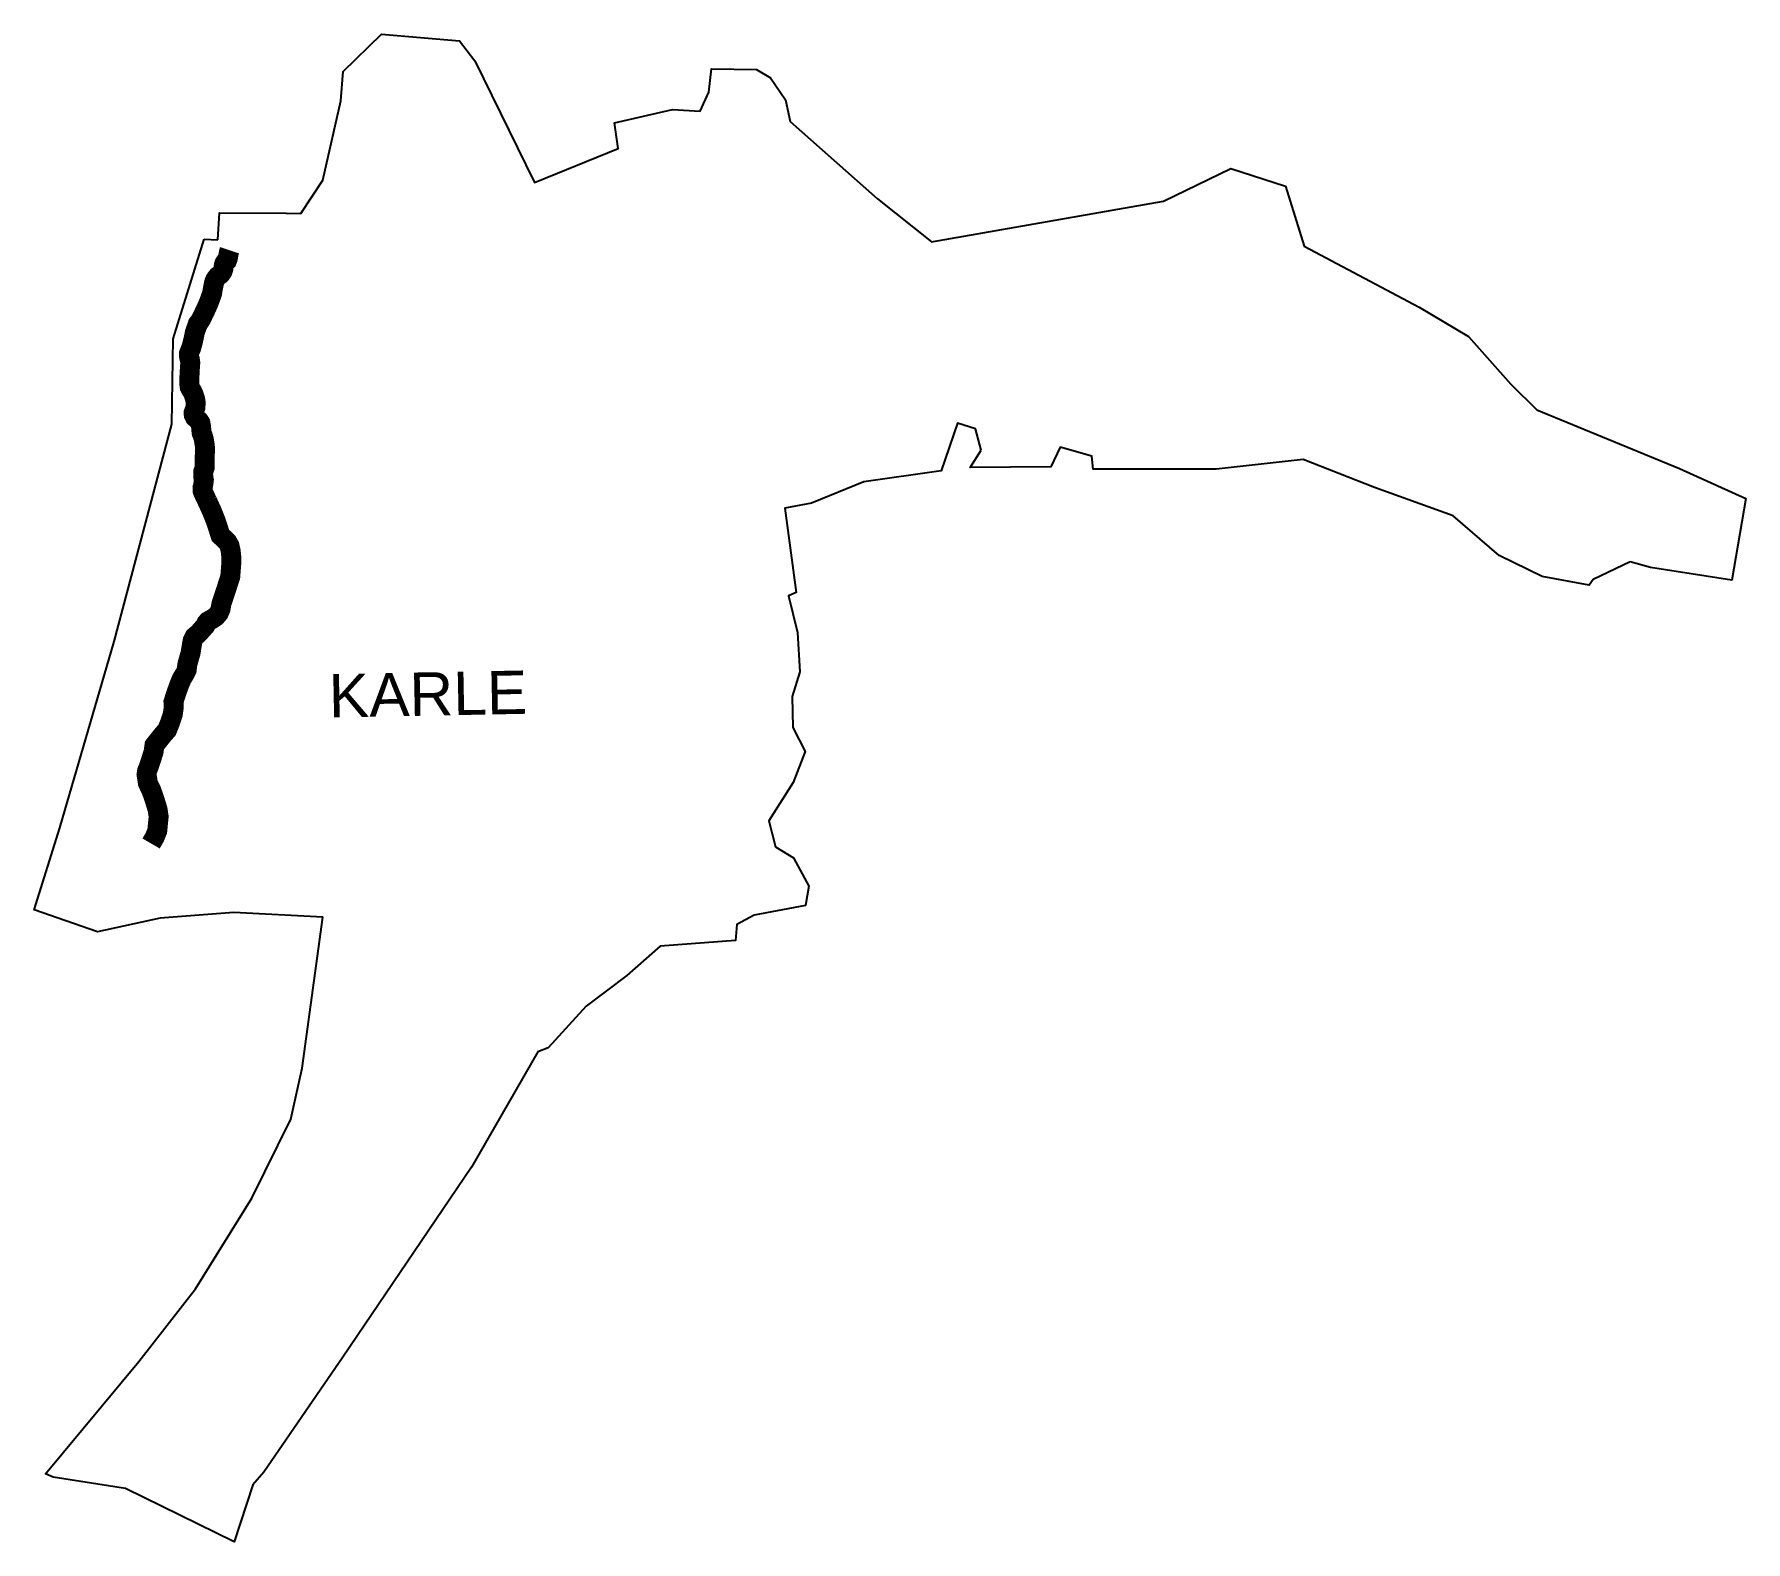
# Model space of a CAD drawing. Header units: metres. Extents: x 274747 to 290893, y 2005491 to 2074814.
# Drawn here: x 286599 to 290893, y 2005491 to 2009272 of the extents above; entities outside this region: 2.
import ezdxf

# ---------------------------------------------------------------- set-up
doc = ezdxf.new("R2010")
doc.units = ezdxf.units.M
doc.header["$MEASUREMENT"] = 0
for name, color, linetype in [('NATURALLY PROTECTED', 3, 'Continuous'), ('village', 3, 'Continuous'), ('VILLAGE NAME', 250, 'Continuous')]:
    doc.layers.add(name, color=color, linetype=linetype)
doc.styles.get("Standard").update_dxf_attribs({"font": 'arial.ttf'})

msp = doc.modelspace()

# ---------------------------------------------------------------- linework, layer by layer
at = {"layer": 'NATURALLY PROTECTED', "const_width": 50, "flags": 128}
for points in [[(274963.1, 2074788.5), (274961, 2074773.3), (274948.2, 2074695.2), (274940.5, 2074656.4), (274929.1, 2074613.7), (274923.8, 2074593.2), (274920.5, 2074578.9), (274916.9, 2074566), (274912.1, 2074547.9), (274908.9, 2074533.5), (274906.4, 2074522.6), (274901.8, 2074509.1), (274895.3, 2074483.2), (274884.1, 2074449.4), (274875, 2074420.6), (274862.6, 2074378.1), (274851.2, 2074342.2), (274850.4, 2074339.1)], [(274794.2, 2074199.6), (274788.1, 2074182.7), (274779.8, 2074162.3), (274773.5, 2074148.3), (274772.1, 2074145.1)]]:
    msp.add_lwpolyline(points, dxfattribs=at)
at = {"layer": 'NATURALLY PROTECTED', "color": 116, "true_color": 0x136734, "const_width": 50, "flags": 128}
for points in [[(287088.9, 2008730), (287088.8, 2008729.7), (287087.3, 2008724.2), (287085.9, 2008716.6), (287084.6, 2008709.3), (287082.6, 2008704.1), (287078.5, 2008700.7), (287076.2, 2008697.4), (287074.8, 2008692.9), (287073.9, 2008687.9), (287073.4, 2008682.8), (287071.3, 2008676.8), (287067.7, 2008671.5), (287064.1, 2008668), (287059.5, 2008664.8), (287055.6, 2008660), (287052.7, 2008655.4), (287050.8, 2008650.7), (287049.3, 2008644.7), (287046.9, 2008632.1), (287045.5, 2008623), (287042.5, 2008614), (287039.9, 2008606.8), (287036.9, 2008598.7), (287031.6, 2008586.6), (287024.8, 2008572.1), (287019.1, 2008560.1), (287016.4, 2008555.1), (287013.3, 2008550.4), (287009.2, 2008545), (287007.2, 2008538.8), (287002, 2008524.2), (286999.3, 2008510.2), (286996, 2008496.5), (286993.1, 2008485.7), (286989.2, 2008476.5), (286987.2, 2008471), (286987.1, 2008464.6), (286988.2, 2008459.6), (286989.4, 2008456.4), (286989.9, 2008452.1), (286990.5, 2008448.3), (286990.2, 2008442.7), (286989.3, 2008430.5), (286989, 2008424.1), (286988.7, 2008418), (286987.8, 2008408.2), (286988.5, 2008401.2), (286988.1, 2008394.1), (286989.1, 2008386.7), (286991.8, 2008381.5), (286995.7, 2008375.8), (286999.9, 2008365.5), (287002.6, 2008357.3), (287004.2, 2008347.4), (287003.2, 2008335.2), (287000.9, 2008327.6), (286998.9, 2008322.8), (286999.3, 2008316.8), (287001.8, 2008311.6), (287006.3, 2008307.3), (287012.2, 2008302.5), (287015.9, 2008296.8), (287017.7, 2008286.7), (287018.2, 2008278.8), (287019.1, 2008271.6), (287021.2, 2008266.9), (287024.2, 2008256.9), (287025.5, 2008249.3), (287027.1, 2008239.2), (287027.4, 2008226.5), (287026.6, 2008208.9), (287026.7, 2008195.9), (287026.7, 2008185.3), (287024.9, 2008179.8), (287023.2, 2008175), (287022.8, 2008168.1), (287023.4, 2008160.7), (287024.6, 2008153.9), (287023.8, 2008146.7), (287022.1, 2008137.6), (287021.2, 2008134.1), (287021.5, 2008126.6), (287022.8, 2008122.6), (287029.8, 2008107.8), (287033.2, 2008100.6)], [(287033.2, 2008100.6), (287044.5, 2008076), (287054.6, 2008050.8), (287066.4, 2008014.4), (287074.5, 2008007.2), (287083.7, 2007998.2), (287089, 2007988.7), (287091.8, 2007976.2), (287093.2, 2007963.4), (287093.3, 2007942.9), (287090.8, 2007910.8), (287079.5, 2007876.1), (287068.9, 2007844.4), (287066.3, 2007829.8), (287061.9, 2007819.7), (287054.6, 2007811.2), (287043.6, 2007804), (287035.2, 2007799.6), (287031.3, 2007795.3), (287028.3, 2007788.4), (287012.1, 2007770), (287001.1, 2007760.3), (286996.7, 2007751.5), (286994.9, 2007742.7), (286991.3, 2007720.3), (286983.3, 2007692.3), (286981.4, 2007676.7), (286977.1, 2007668), (286973.3, 2007662), (286969.3, 2007655.4), (286965.4, 2007646.3), (286961.6, 2007636.7), (286954.8, 2007617.6), (286948.3, 2007596.9), (286949.1, 2007583.9), (286946.5, 2007565.8), (286939.4, 2007544.4), (286932.4, 2007526.9), (286923.4, 2007516.7), (286908.6, 2007498.3), (286900.7, 2007488.3), (286898.4, 2007471.6), (286887.2, 2007436.8), (286882.2, 2007424.2), (286880.8, 2007414.8), (286882.4, 2007405.4), (286884.1, 2007393.3), (286893.2, 2007374.4), (286899.1, 2007357.3), (286904.7, 2007339.8), (286908.5, 2007327.1), (286911.2, 2007309.4), (286909.8, 2007296.2), (286907.7, 2007273.6), (286901, 2007257.2), (286892.2, 2007242)]]:
    msp.add_lwpolyline(points, dxfattribs=at)
at = {"layer": 'village'}
msp.add_lwpolyline([(287025, 2008757.8), (287059.3, 2008756.4)], dxfattribs=at)
at = {"layer": 'village', "color": 3, "true_color": 0x00ff00}
for points in [[(287059.3, 2008756.4, 0), (287064, 2008824.1, 0), (287231.2, 2008822.7, 0), (287268.1, 2008822.4, 0), (287322.9, 2008905.4, 0), (287368.6, 2009104.5, 0), (287374, 2009178.2, 0), (287470, 2009271.8, 0), (287666.3, 2009255.7, 0), (287704.5, 2009205, 0), (287854.5, 2008899.6, 0), (288063.7, 2008985.2, 0), (288054.8, 2009049.6, 0), (288200.7, 2009083, 0), (288270, 2009079.3, 0), (288291.5, 2009126.7, 0), (288298.5, 2009184.7, 0), (288411, 2009183.2, 0), (288445.8, 2009162.4, 0), (288484, 2009107.4, 0), (288495.6, 2009053.2, 0), (288714.5, 2008859.2, 0), (288850, 2008751.3, 0), (289432.5, 2008853.3, 0), (289600.7, 2008935, 0), (289737.9, 2008890.7, 0), (289785.1, 2008740.6, 0), (290073.2, 2008587.6, 0), (290197.3, 2008513.3, 0), (290303.6, 2008394.5, 0), (290368.7, 2008330.1, 0), (290726.3, 2008182.8, 0), (290892.9, 2008107.5, 0), (290858.4, 2007902.3, 0), (290653.9, 2007934.2, 0), (290603.1, 2007948.2, 0), (290509.8, 2007904.5, 0), (290499.9, 2007890, 0), (290382.1, 2007911.3, 0), (290274.3, 2007964.6, 0), (290158.8, 2008063.7, 0), (289961.7, 2008134.9, 0), (289782.7, 2008204.9, 0), (289564.4, 2008181, 0), (289255.4, 2008180.7, 0), (289252.4, 2008213.8, 0), (289173.1, 2008236.2, 0), (289149.2, 2008187, 0), (288947, 2008185.2, 0), (288974.4, 2008228.3, 0)], [(288974.4, 2008228.3, 0), (288960.5, 2008282.3, 0), (288915.1, 2008296.5, 0), (288874.7, 2008176.6, 0), (288680.7, 2008149.4, 0), (288549.3, 2008095.7, 0), (288482.4, 2008083.4, 0), (288510.2, 2007871.2, 0), (288491, 2007863, 0), (288513.8, 2007771.2, 0), (288519.5, 2007672.5, 0), (288500.7, 2007610.8, 0), (288502.2, 2007533.3, 0), (288532.9, 2007472.9, 0), (288502.9, 2007394.8, 0), (288442.1, 2007298.8, 0), (288458.5, 2007233.9, 0), (288503.6, 2007205.7, 0), (288542.6, 2007135, 0), (288533.7, 2007086.5, 0), (288405.6, 2007062.2, 0), (288361.4, 2007039.2, 0), (288358.6, 2006998.3, 0), (288169.2, 2006984.5, 0), (288085.5, 2006910.8, 0), (287983.6, 2006834.3, 0), (287888.6, 2006729.6, 0), (287862.5, 2006719.1, 0), (287696.2, 2006429.9, 0), (287373, 2005953.6, 0), (287174.7, 2005665, 0), (287147.4, 2005633.2, 0), (287100.2, 2005490.6, 0), (286828.3, 2005624, 0), (286646.3, 2005653, 0), (286627.7, 2005660.6, 0), (286861.8, 2005942.5, 0), (287003.7, 2006124.6, 0), (287145, 2006352.8, 0), (287242.4, 2006550.6, 0), (287270.9, 2006678.9, 0), (287323.3, 2007057, 0), (287099.5, 2007069, 0), (286914.6, 2007054.7, 0), (286758, 2007020.7, 0), (286599, 2007075.8, 0), (286663, 2007281, 0), (286799.7, 2007748.7, 0), (286944.6, 2008293.5, 0), (286947.8, 2008508.2, 0), (287025, 2008757.8, 0)]]:
    msp.add_polyline3d(points, dxfattribs=at)

# ---------------------------------------------------------------- texts
at = {"layer": 'VILLAGE NAME', "insert": (287336.8, 2007666.6), "char_height": 108.748, "attachment_point": 1, "rotation": 1.1028}
msp.add_mtext_dynamic_manual_height_columns('{\\fArial|b0|i0|c0|p34;KARLE}', width=726.929, gutter_width=543.7, heights=[0], dxfattribs=at)

doc.saveas('drawing.dxf')
